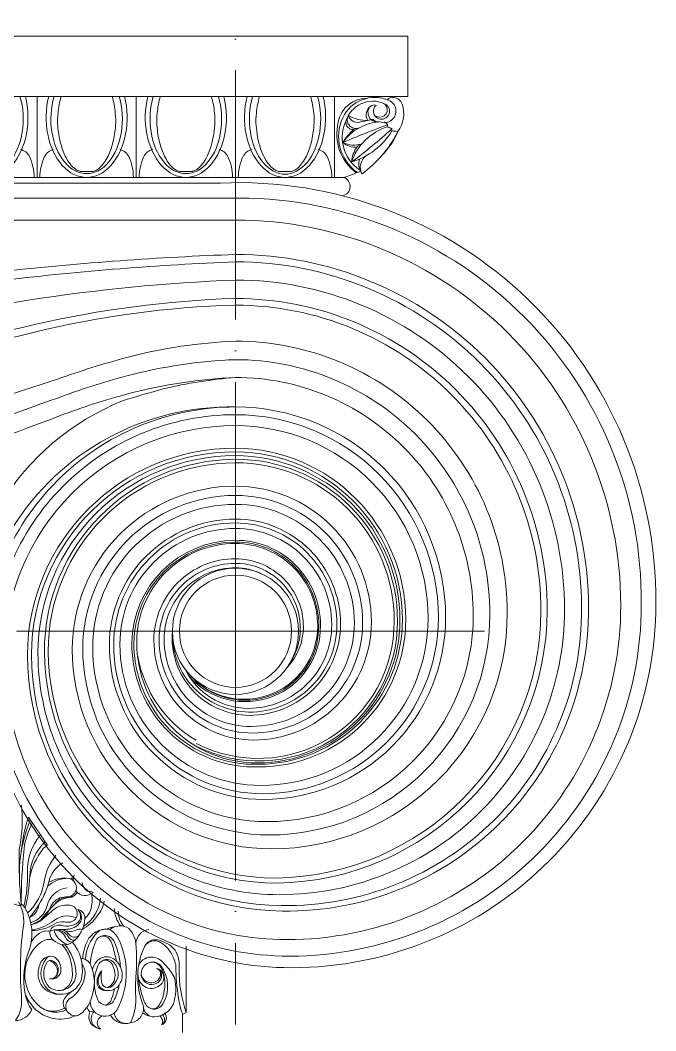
# Model space of a CAD drawing. Header units: millimetres. Extents: x 542654 to 551203, y 315718 to 321804.
# Drawn here: x 543450.3 to 543756.5, y 321031.8 to 321518.4 of the extents above; entities that cross this region are included whole.
import ezdxf

# ---------------------------------------------------------------- set-up
doc = ezdxf.new("R2010")
doc.units = ezdxf.units.MM
doc.linetypes.add('ACAD_ISO04W100', pattern=[30, 24, -3, 0, -3])
doc.layers.add('cad-block.com', color=250, linetype='Continuous')

msp = doc.modelspace()

# ---------------------------------------------------------------- linework, layer by layer
at = {"layer": 'cad-block.com', "color": 18, "linetype": 'ACAD_ISO04W100', "lineweight": 15, "ltscale": 5, "true_color": 0x000000}
for points in [[(543554, 321224.21), (543554, 321573.52)], [(543554, 321224.21), (543448.45, 321224.21)], [(543554, 321224.21), (543554, 321034.93)], [(543554, 321224.21), (543688.79, 321224.21)]]:
    msp.add_lwpolyline(points, dxfattribs=at)
at = {"layer": 'cad-block.com', "color": 18, "lineweight": 15, "true_color": 0x000000}
for points in [[(543636.98, 321510.7), (543267.27, 321510.7)], [(543630.29, 321481.75), (543636.98, 321481.75), (543636.98, 321510.7)], [(543267.27, 321481.75), (543463.9, 321481.75)], [(543267.27, 321481.75), (543630.29, 321481.75)], [(543458.43, 321442.75), (543458.43, 321481.75)], [(543506.22, 321442.75), (543506.22, 321481.75)], [(543554, 321442.75), (543554, 321481.75)], [(543601.79, 321442.75), (543601.79, 321481.75)], [(543601.79, 321442.75), (543601.79, 321481.23)], [(543630.29, 321481.23), (543630.29, 321481.75)], [(543591.18, 321442.75), (543267.27, 321442.75)], [(543267.27, 321442.75), (543606.06, 321442.75)], [(543546.74, 321440.01), (543267.27, 321440.01)], [(543555.82, 321432.77), (543267.27, 321432.77)], [(543554, 321422.2), (543267.27, 321422.2)], [(543463.43, 321121.26), (543454.3, 321134.76)], [(543472.85, 321105.28), (543470.86, 321105.28)], [(543530.28, 321072.64), (543530.28, 321040.64)], [(543471.57, 321042.68), (543472.59, 321041.87)], [(543483.89, 321040.99), (543485.83, 321041.06)], [(543528.56, 321039.66), (543528.56, 321030.98)]]:
    msp.add_lwpolyline(points, dxfattribs=at)
for points in [[(543469.08, 321477.76, -0.007565), (543470.01, 321481.75, 3.738631)], [(543495.57, 321477.76, 0.007565), (543494.63, 321481.75, -3.738631)], [(543516.86, 321477.76, -0.007565), (543517.8, 321481.75, 3.738631)], [(543543.36, 321477.76, 0.007565), (543542.42, 321481.75, -3.738631)], [(543564.65, 321477.76, -0.007565), (543565.59, 321481.75, 3.738631)], [(543591.15, 321477.76, 0.007565), (543590.21, 321481.75, -3.738631)], [(543603.52, 321469.26, -0.369432), (543617.85, 321480.93, 35.014414)], [(543612.74, 321445.1, -0.362063), (543605.69, 321471.48, -0.402886), (543627.81, 321479.88, -1.008251), (543623.6, 321469.51, -1.663324)], [(543614.07, 321446.14, -0.392642), (543607.76, 321471.12, -0.449158), (543626.79, 321477.71, -2.136045), (543626.79, 321477.71, -2.157875)], [(543626.79, 321477.71, -2.1), (543620.87, 321476.4, -0.16202), (543621.88, 321477.41, 0.411912), (543618.19, 321475.81, 0.622436), (543623.6, 321469.51, 2.64123)], [(543625.05, 321478.52, -0.837338), (543623.39, 321471.77, -0.175874), (543621.03, 321472.61, 30.615089)], [(543627.15, 321480.14, -0.242187), (543630.29, 321481.24, -2.771797)], [(543634.24, 321478.03, 0.302528), (543630.29, 321481.23, 0.368196)], [(543632.22, 321464.85, 0.252245), (543634.24, 321478.03, 1.55439)], [(543617.8, 321470.11, -0.139383), (543608.45, 321472.55, 0.714805), (543613.56, 321466.6, -19.491564)], [(543608.45, 321472.55, 0.47574), (543614.95, 321469.66, 0.049249), (543620.22, 321470.76, 6.525653)], [(543619.42, 321477.23, 0.426448), (543617.8, 321470.11, -5.120728)], [(543612.23, 321444.88, -0.301421), (543603.52, 321469.26, 64.216308)], [(543614.97, 321458.97, -0.209356), (543605.78, 321459.61, -0.224027), (543623.17, 321469.49, -1.675529)], [(543627.22, 321468.07, 0.009982), (543605.78, 321459.61, 1.491744)], [(543607.76, 321471.12, 0.60065), (543610.94, 321465.73, 12.826416)], [(543617.8, 321470.11, 0.033734), (543620.22, 321470.76, 0.271828), (543623.46, 321469.52, 2.966876)], [(543627.12, 321467.06, 0.162385), (543627.22, 321468.07, 0.093288), (543625.76, 321469.52, 2.08851)], [(543605.78, 321459.61, -0.065185), (543610.94, 321465.73), (543613.56, 321466.6)], [(543629.34, 321465.11, -0.186545), (543609.97, 321450.17, -0.237086), (543627.12, 321467.06, 10.917586)], [(543609.97, 321450.17, 0.023314), (543629.31, 321466.06, 4.801302)], [(543616.59, 321452.92, 0.276781), (543614.34, 321445.89, 0.150188), (543615.03, 321444.51, 0.110994), (543631.8, 321463.85, 10.697262)], [(543632.22, 321464.85, 0.011655), (543629.34, 321465.11, 0.030515), (543629.31, 321466.06, 0.103531), (543627.12, 321467.06, 1.249098)], [(543605.78, 321459.61, 0.246553), (543612.6, 321457.46, 17.165638)], [(543609.97, 321450.17, -0.145606), (543612.6, 321457.46, -0.024567), (543614.97, 321458.97, 3.785371)], [(543457.07, 321442.75, 0.103412), (543454.78, 321452.81, 0.193735), (543450.51, 321456.31, 0.973296)], [(543459.78, 321442.75, -0.103412), (543462.07, 321452.81, -0.193735), (543466.34, 321456.31, -0.973296)], [(543504.86, 321442.75, 0.103412), (543502.57, 321452.81, 0.193735), (543498.3, 321456.31, 0.973296)], [(543507.57, 321442.75, -0.103412), (543509.86, 321452.81, -0.193735), (543514.13, 321456.31, -0.973296)], [(543552.65, 321442.75, 0.103412), (543550.36, 321452.81, 0.193735), (543546.09, 321456.31, 0.973296)], [(543555.36, 321442.75, -0.103412), (543557.65, 321452.81, -0.193735), (543561.92, 321456.31, -0.973296)], [(543600.44, 321442.75, 0.103412), (543598.15, 321452.81, 0.193735), (543593.88, 321456.31, 0.973296)], [(543614.64, 321445.04, -0.209678), (543613.72, 321451.52, -6.514822)], [(543546.74, 321440.01, -0.429574), (543756.5, 321237.71, -0.414214), (543581, 321062.21, -0.414214), (543432.5, 321210.71, -0.414214), (543554, 321332.21, -0.414214), (543655.25, 321230.96, -0.414214), (543567.5, 321143.21, -0.414214), (543493.25, 321217.46, -0.414214), (543554, 321278.21, -0.414214), (543604.63, 321227.58, -0.414214), (543560.75, 321183.71, -0.438402), (543523.63, 321224.21)], [(543606.06, 321442.75, -0.785516), (543605.55, 321433.9)], [(543555.82, 321432.77, -0.416147), (543749.53, 321237.24, -0.414214), (543580.07, 321067.79, -0.414214), (543436.68, 321211.17, -0.414214), (543554, 321328.49, -0.414214), (543651.76, 321230.73, -0.414214), (543567.04, 321146, -0.414214), (543495.34, 321217.69, -0.414214), (543554, 321276.35, -0.414214), (543602.88, 321227.47, -0.417631), (543560.51, 321185.29, -30.968964), (543560.51, 321185.29)], [(543554, 321422.2, -0.414214), (543739.62, 321236.58, -0.414214), (543578.75, 321075.72, -0.414214), (543442.63, 321211.84, -0.414214), (543554, 321323.2, -0.414214), (543646.81, 321230.4, -0.414214), (543566.37, 321149.96, -0.414214), (543498.32, 321218.02, -0.414214), (543554, 321273.71, -0.414214), (543600.4, 321227.3, -0.414214), (543560.19, 321187.09, -0.284609), (543529.72, 321205.96, -0.284609)], [(543554, 321405.64, 0.017969), (543443.02, 321397.58, -0.021374), (543267.27, 321388.59, 27.571119)], [(543554, 321405.64, -0.414214), (543724.09, 321235.55, -0.42078), (543576.68, 321089.5, -0.411803), (543453.78, 321212.87, -0.412759), (543554, 321312.37, -0.412194), (543636.03, 321229.88, -0.414336), (543565.34, 321158.88, -0.425817), (543504.07, 321218.54, -0.408915), (543554, 321268.03, -0.416495), (543594.94, 321227.04, -0.69498), (543531.74, 321202.44, -0.19289)], [(543554, 321402.08, 0.019739), (543443.02, 321393.3, -0.023579), (543267.27, 321382.52, 27.571119)], [(543554, 321402.08, -0.414214), (543720.76, 321235.33, -0.42078), (543576.23, 321092.14, -0.411803), (543455.74, 321213.09, -0.412759), (543554, 321310.64, -0.412194), (543634.42, 321229.77, -0.414336), (543565.12, 321160.16, -0.425817), (543505.05, 321218.65, -0.408915), (543554, 321267.17, -0.416495), (543594.14, 321226.99, -0.73706), (543529.72, 321205.96, -0.19289)], [(543554, 321393.32, 0.028189), (543454.22, 321383.6, -0.03972), (543267.27, 321365.5, 1.760231)], [(543554, 321393.32, -0.414214), (543712.54, 321234.78, -0.414214), (543575.14, 321097.38, -0.414214), (543458.88, 321213.64, -0.414214), (543554, 321308.76, -0.414214), (543633.27, 321229.49, -0.414214), (543564.57, 321160.79, -0.414214), (543506.44, 321218.92, -0.414214), (543554, 321266.49, -0.414214), (543593.64, 321226.85, -0.726097), (543529.72, 321205.96, -0.19289)], [(543553.71, 321384.44, 0.048765), (543457.21, 321371.84, -0.052998), (543267.27, 321348.71, -0.080835)], [(543553.71, 321381.23, 0.053515), (543457.21, 321368.17, -0.056986), (543267.27, 321343.48, -0.080835)], [(543554, 321384.43, -0.414214), (543704.2, 321234.22, -0.408391), (543574.03, 321102.97, -0.411853), (543461.99, 321214.2, -0.41421), (543554, 321306.99, -0.416479), (543632.05, 321229.22, -0.563338), (543534.62, 321169.1, -0.414214), (543534.62, 321169.1, -0.414214), (543534.62, 321169.1, -0.414214), (543534.62, 321169.1, -0.678734), (543534.62, 321169.1, -0.19289)], [(543554, 321381.22, -0.414214), (543701.2, 321234.02, -0.408391), (543573.63, 321105.39, -0.411853), (543463.83, 321214.4, -0.41421), (543554, 321305.34, -0.416479), (543630.49, 321229.12, -0.563338), (543535.01, 321170.2, -0.414214), (543535.01, 321170.2, -0.414214), (543535.01, 321170.2, -0.414214), (543535.01, 321170.2, -0.678734), (543535.01, 321170.2, -0.19289)], [(543554.04, 321363.88, 0.054472), (543501.66, 321356.07, 0.017779), (543468.3, 321345.64, -0.005679), (543404.62, 321325.26, -0.058203), (543267.27, 321309.16, 3.69239)], [(543554.04, 321363.88, -0.414275), (543684.96, 321232.94, -0.414214), (543571.46, 321119.44, -0.414214), (543475.42, 321215.48, -0.414214), (543554, 321294.06, -0.414214), (543619.48, 321228.57, -0.414214), (543562.73, 321171.82, -0.414214), (543514.71, 321219.84, -0.414214), (543554, 321259.13, -0.414214), (543586.74, 321226.39, -0.19289), (543578.89, 321206.8, -0.19289)], [(543554, 321354.97, 0.054472), (543501.62, 321347.16, 0.023567), (543468.26, 321336.52, -0.004911), (543404.59, 321314.32, -0.062081), (543267.27, 321296.85, 3.69239)], [(543554, 321354.97, -0.414214), (543676.59, 321232.38, -0.414214), (543570.35, 321126.14, -0.414214), (543480.45, 321216.04, -0.414214), (543554, 321289.59, -0.414214), (543615.29, 321228.3, -0.414214), (543562.17, 321175.18, -0.414214), (543517.22, 321220.12, -0.414214), (543554, 321256.9, -0.62135), (543578.89, 321206.8, -0.11209)], [(543554.02, 321346.41, 0.05275), (543502.63, 321338.61, 0.025363), (543469.26, 321327.9, -0.007464), (543405.71, 321304.71, -0.061778), (543267.27, 321285.12, 3.69239)], [(543554, 321346.41, -0.414214), (543668.57, 321231.85, -0.414214), (543569.28, 321132.56, -0.414214), (543485.26, 321216.57, -0.414214), (543554, 321285.31, -0.414214), (543611.28, 321228.03, -0.414214), (543561.64, 321178.38, -0.414214), (543519.63, 321220.39, -0.414214), (543554, 321254.76, -0.11209), (543566.37, 321251.95, -0.11209)], [(543554, 321346.41, 0.040711), (543519.35, 321340.91, -0.04946), (543519.35, 321340.91, -0.061535), (543519.35, 321340.91, -8.363329)], [(543519.35, 321340.91, 0.012186), (543499.56, 321335.12, 0.012186)], [(543440.62, 321285.12, -0.161095), (543499.56, 321335.12, -3.968035)], [(543554, 321332.21, 0.265494), (543446.49, 321273.71, 0.265494)], [(543560.51, 321185.29, -0.419263), (543523.63, 321224.21, -18.441705)], [(543535.01, 321171.7, -0.219266), (543507.05, 321212.01, -0.290785)], [(543450.82, 321092.92, -0.032939), (543449.84, 321119.2, 0.056907), (543451.25, 321136.56, -0.007846), (543450.94, 321140.54, 0.009538)], [(543449.9, 321106.05, -0.102031), (543455.2, 321133.3, 7259.273525)], [(543450.85, 321118.25, -0.055702), (543454.3, 321134.76, 0.381708)], [(543452.19, 321119.57, -0.093548), (543456.14, 321131.82, 4.106642)], [(543452.06, 321091.71, 0.067942), (543453.86, 321108.4, -0.18379), (543460.02, 321126.09, -2.74434)], [(543452.68, 321090.84, 0.051493), (543454.97, 321106.06, -0.20904), (543462.35, 321122.85, -0.155737)], [(543452.19, 321119.57, 0.025973), (543450.81, 321093.04), (543450.81, 321093.04)], [(543463.55, 321121.33, 0.087382), (543461.04, 321119.06, 0.111582), (543454.96, 321106, 0.111582)], [(543453.9, 321088.57, 0.167265), (543461.83, 321103.6, -0.133243), (543467.53, 321116.42, 10.717964)], [(543464.09, 321103.48, 0.031281), (543464.09, 321103.48, -0.208341), (543470.85, 321112.69, -0.208341)], [(543464.09, 321103.48, -0.05008), (543461.52, 321096.58, -0.06423), (543454.74, 321086.34, 0.097252)], [(543472.3, 321096.29, 1.066013), (543472.82, 321105.28, 5.01846)], [(543475.89, 321105.29, 0.061702), (543474.77, 321105.32, 7.839688)], [(543476.27, 321106.93, 0.079357), (543475.81, 321104.1, 0.079357)], [(543480.19, 321103.17, 0.160636), (543481.67, 321099.98, 0.329554), (543484.89, 321099.01, 0.329554)], [(543455.37, 321083.91, 0.266147), (543463.25, 321092.09, -0.308533), (543472.89, 321100.64, 15.726434)], [(543477.13, 321099.37, 0.494834), (543485.41, 321098.57)], [(543484.23, 321089.77, 0.120689), (543484.71, 321097.94, 0.120689)], [(543446.73, 321093.09, 0.073091), (543450.44, 321092.09, 0.239093), (543450.81, 321093.04, -0.002105), (543450.81, 321093.04, -0.035728), (543450.81, 321093.04, 11.056755)], [(543447.98, 321036.72, 0.144462), (543450.89, 321044.47, 0.036311), (543450.89, 321048.94, -0.056388), (543451.99, 321083.48, 0.00893), (543451.99, 321083.48, 0.146695), (543449.49, 321093.94, 2.966604)], [(543460.12, 321085.13, -0.035037), (543466.18, 321091.97), (543466.18, 321091.97, -0.203067), (543475.48, 321096.25, -0.105017), (543475.48, 321096.25, 0.083481)], [(543480.78, 321082.09), (543480.78, 321082.09), (543480.78, 321082.09, 0.230838), (543488.96, 321095.67, 0.14588)], [(543487.46, 321087.19, 0.152224), (543490.72, 321094.31, 3.018162)], [(543459.26, 321092.49, -0.276004), (543454.74, 321086.34)], [(543465.65, 321092.81, 0.068029), (543464.56, 321090.67, -0.269661), (543455.55, 321082.92, -1.793084)], [(543455.87, 321080.12, 0.143683), (543466.72, 321083.22, -0.16372), (543471.43, 321084.23, 0.093637), (543474.48, 321084.2, 0.857179), (543474.25, 321092.27), (543474.25, 321092.27, 0.236212), (543465.15, 321089.12, -0.1101), (543455.55, 321082.92)], [(543478.03, 321090.21, -0.533362), (543477.14, 321081.98, -0.13189), (543470.38, 321080.59, 0.071598), (543464.76, 321080.04, 1.541494)], [(543475.49, 321074.5, 0.084135), (543475.49, 321074.5, 0.2251), (543481.43, 321085.94, 0.378896), (543478.03, 321090.21, -0.59869), (543476.13, 321082.85, -0.150676), (543471.1, 321082.42, 0.151464), (543467.56, 321082.42, 0.214438), (543465.24, 321080.98)], [(543481.43, 321085.94, 0.14087), (543484.23, 321089.77, 0.158119)], [(543498.68, 321082.38, -0.155387), (543495.6, 321090.72, -17.958077)], [(543500.14, 321082.21, -0.175637), (543497.56, 321089.37, 134.157073)], [(543455.85, 321080.42, 0.117237), (543465.54, 321084.14, -0.298603), (543477.33, 321086.27)], [(543480.12, 321080.58), (543480.12, 321080.58, 0.1118), (543487.46, 321087.19, 0.176193)], [(543455.64, 321074.73, -0.078143), (543458.97, 321078.42), (543458.97, 321078.42, -0.22875), (543464.68, 321079.74)], [(543465.24, 321080.98, 0.421558), (543466.4, 321075.52, 0.14578)], [(543473.49, 321077.18, 0.309317), (543466.6, 321080.4, 6.599534)], [(543473.01, 321073.38, -0.246044), (543466.6, 321080.4, -5.231502)], [(543475.49, 321074.5, -0.351713), (543472.15, 321076.9, 0.285039), (543466.6, 321080.4, 57.748043)], [(543478.64, 321077.75, -0.434127), (543473.68, 321078.34, 0.169184), (543470.38, 321080.59, 0.011054)], [(543480.21, 321080.54, 0.247402), (543477.07, 321080.26, -0.208665), (543471.1, 321080.35, 8.862265)], [(543490.44, 321080.68, 0.154788), (543484.91, 321078.1, 0.107963), (543482.38, 321074.5, 0.089584), (543480.43, 321066.69, 2.17136)], [(543481.75, 321066.23, -0.184481), (543487.36, 321079.09)], [(543496.73, 321082.07, 0.112496), (543492.38, 321080.9, 0.028689), (543492.16, 321080.76, -1.904773)], [(543496.73, 321082.07, 0.142353), (543493.42, 321080.5, 2.62619)], [(543497.72, 321076.03, 0.156745), (543493.42, 321080.5, 1.99593)], [(543504.74, 321077.97, 0.41344), (543496.73, 321082.07, 1.636938)], [(543506.03, 321073.89, -0.3607), (543512.23, 321080.59, -1.117027)], [(543457.01, 321046.33), (543457.01, 321046.33, -0.432861), (543460.52, 321074.63), (543460.52, 321074.63, -0.233459), (543466.4, 321075.52, -0.181335)], [(543475.49, 321074.5, -0.208807), (543480.08, 321058.1), (543480.08, 321058.1, -0.594445), (543463.46, 321051.86), (543463.46, 321051.86, -0.382065), (543462.77, 321066.51, -0.375358), (543466.21, 321067.55, -0.0695), (543466.21, 321067.55, -0.317906), (543469.9, 321061.25, -0.496494), (543464.43, 321056.83)], [(543475.49, 321074.5, -0.385333), (543466.4, 321075.52, 2.094912)], [(543476.68, 321075.53, -0.362805), (543473.49, 321077.18, 1.295273)], [(543483.95, 321064.13, -0.063613), (543486.72, 321075.04)], [(543496.57, 321065.48, 0.008639), (543496.38, 321066.61, 0.04176), (543494.27, 321074.36, 0.148208), (543492.47, 321076.75, 0.262427), (543488.84, 321077.19)], [(543503.43, 321035.7, 0.118018), (543506.04, 321047.08, -0.041155), (543506.04, 321057.64, 0.041721), (543506.03, 321073.89, 12.046123)], [(543506.03, 321073.89, 0.13038), (543504.74, 321077.97, 0.481549)], [(543524.9, 321070.64, 0.171669), (543516.5, 321075.58, 0.31815), (543510.31, 321072.59, 1.347009)], [(543512.38, 321074.62, 0.098659), (543510.31, 321072.59)], [(543521.6, 321071.23, 0.08197), (543518.19, 321074.21, 0.325183), (543511.25, 321073.71, 1.087577)], [(543454.9, 321071.57, 0.141182), (543452.7, 321049.79, 0.094091), (543455.88, 321041.9, -0.288639), (543447.98, 321036.72, -0.191732)], [(543472, 321073.23, -0.141473), (543477.18, 321060.4), (543477.18, 321060.4, -0.664156), (543464.24, 321052.86), (543464.24, 321052.86, -0.339835), (543463.07, 321064.64, -0.323788), (543465.51, 321065.7, -0.0695), (543465.51, 321065.7, -0.347419), (543468.6, 321060.66, -0.437695), (543464.43, 321056.83)], [(543469.57, 321051.24, 0.354768), (543475.5, 321058.63, 0.072214), (543474.23, 321067.03, 0.12893), (543470.37, 321073.31, 0.231429)], [(543510.31, 321072.59, 0.212061), (543509.61, 321044.09, -0.439896), (543503.43, 321035.7)], [(543521.6, 321071.23, -0.114006), (543525.24, 321063.59), (543525.33, 321060.83, 0.035323), (543526.86, 321045.81, 0.04802), (543528.56, 321039.66), (543530.28, 321040.64)], [(543526.82, 321061.78, 0.177943), (543524.9, 321070.64, 0.177943)], [(543464.46, 321067.72, 0.25583), (543459.98, 321064.17, 0.119239), (543459, 321058.21, 0.225387), (543462.89, 321051.39, 0.155258), (543469.17, 321049.43, -2449053.141301)], [(543467.35, 321057.83, 0.246481), (543468.05, 321061.78, 0.254861), (543464.34, 321065.64, 5.104743)], [(543479.5, 321066.74, -0.274642), (543483.95, 321064.13, -0.217521), (543484.44, 321047.29)], [(543481.6, 321059.99, 0.162029), (543480.11, 321063.73, -1.099539), (543480.11, 321063.73, -1.382577)], [(543485.08, 321061.32, -0.121343), (543487.55, 321065.69)], [(543486.04, 321056.24, -0.103004), (543488.2, 321064.06)], [(543487.55, 321065.69, -0.321703), (543494.68, 321066.82, -0.986375)], [(543488.2, 321064.06, -0.436353), (543494.97, 321065.19, -3.0801)], [(543492.58, 321052.64, 0.279973), (543496, 321058.55, 0.104047), (543494.84, 321063.55, 0.347374), (543490.2, 321065.75, 0.607493)], [(543518, 321063.21, 0.238791), (543514.01, 321064.92, 6.80133)], [(543514.23, 321064.92, -0.240883), (543518.25, 321061.99, -4.829661)], [(543520.1, 321063.58, 0.209926), (543514.38, 321067.28, 3.939568)], [(543478.33, 321039.29, -0.908491), (543474.51, 321047.5, 0.143613), (543479.87, 321053.61), (543479.87, 321053.61, 0.132544), (543481.6, 321059.99, 0.15188)], [(543489.56, 321060.71, 0.211335), (543487.34, 321054.93, 0.213576), (543488.52, 321052.37, 0.21655), (543491.89, 321051.22, -0.961113)], [(543492.47, 321051.21, -0.461719), (543487.85, 321056.11, -0.115634), (543489.56, 321060.71, -20.065313)], [(543517.49, 321060.85, -0.285293), (543517.16, 321056.82, -0.296691), (543512.45, 321055.06, -0.291653), (543508.62, 321058.91, -6.417385)], [(543513.73, 321042.43, 0.318574), (543517.2, 321044.25, 0.119708), (543519.58, 321050.25, 0.090902), (543519.82, 321056.9, 0.116357), (543518.25, 321061.99, 0.116859)], [(543526.82, 321061.78, 0.083402), (543530.28, 321040.64, -1.397208)], [(543498, 321053.93, -0.054818), (543495.78, 321047.1), (543495.78, 321047.1, -0.752427), (543487.35, 321047.74), (543487.35, 321047.74, -0.086815), (543486.01, 321054.46, -0.086815)], [(543515.02, 321038.5, 0.266139), (543523.99, 321044.47, 0.151044), (543524.62, 321057.42, 4.474815)], [(543461.8, 321042.14, 0.226562), (543471.57, 321042.68, -0.282605), (543471.68, 321047.42, -0.083777), (543474.92, 321050.64, -0.075772)], [(543491.33, 321044.25, 0.253098), (543494.37, 321047.16, 0.01242), (543495.79, 321051.95)], [(543456.89, 321042.95, -0.062528), (543452.87, 321049, 0.967955)], [(543457.01, 321046.33, 0.361247), (543472.59, 321041.87, 0.274088)], [(543484.44, 321047.29, -0.192101), (543478.33, 321039.29, 2.094912)], [(543511.37, 321043.75, 0.510554), (543518.96, 321044.75, -0.596667)], [(543456.89, 321042.95, 0.322977), (543476.81, 321039.03, 0.272634)], [(543486.73, 321033.54, -0.351268), (543483.48, 321039.7, -0.060737), (543483.89, 321040.99, -0.162893), (543482.52, 321043.22, 1399.089496)], [(543489.9, 321039, 0.101009), (543487.97, 321037.57, 0.410571), (543489.09, 321032.71, -0.627937), (543485.91, 321041.14, -1.541012)], [(543501.12, 321035.36, -0.287042), (543493.77, 321039.39, 239.0764)], [(543495.54, 321040.39, -51.364145), (543495.54, 321040.39, 0.469787), (543503.43, 321035.7, 1.226798)], [(543513.9, 321038.6, -0.11263), (543509.37, 321040.45, 0.318197)], [(543518.54, 321039.62, -0.130764), (543518.54, 321039.62, -0.553254), (543518.39, 321034.64, 0.515467), (543519.83, 321040.51, 1.541012)], [(543518.39, 321034.64, 0.438192), (543517.3, 321039.03, -4.127219)]]:
    msp.add_lwpolyline(points, format="xyb", dxfattribs=at)
for radius in [30.38, 27]:
    msp.add_circle((543554, 321224.21), radius, dxfattribs=at)
for centre, radius, start, end in [((543473.57, 321090.1), 15.19, 90.3176, 131.4518), ((543471.48, 321090.1), 15.19, 90.3176, 119.2422), ((543473.96, 321100.68), 4.42, 262.176, 330.5039), ((543472.17, 321088.44), 7.86, 89.082, 146.178), ((543473.45, 321088.5), 7.78, 94.485, 146.3234), ((543491.58, 321074.7), 6.09, 72.3979, 133.8482), ((543491.09, 321072.82), 4.91, 20.9827, 153.0093), ((543462.9, 321060.15), 35.8, 4.0443, 23.7597), ((543463.19, 321059.7), 38.2, 335.8767, 25.315), ((543489.68, 321059.44), 7.82, 309.1741, 47.3933), ((543490.45, 321058.86), 9.01, 321.2546, 62.0627), ((543513.48, 321060.68), 6.66, 82.3059, 155.2842), ((543514.15, 321059.38), 5.54, 91.3789, 219.6473), ((543504.01, 321057.69), 14.76, 168.1951, 188.2253), ((543554.61, 321063.2), 47.74, 184.1649, 201.1713), ((543514.7, 321058.39), 3.72, 318.496, 68.3655), ((543515.02, 321057.48), 4.49, 323.8222, 76.4761), ((543505.01, 321053.29), 16.35, 328.5267, 37.3816), ((543503.67, 321046.77), 23.51, 26.9394, 45.6391), ((543492.58, 321055.84), 3.19, 184.6558, 309.6016), ((543513.88, 321058.81), 6.77, 186.3497, 254.0697), ((543513.65, 321059.01), 4.92, 219.9839, 321.1625), ((543509.88, 321055.84), 0.000224, 294.1619, 310.0646), ((543513.32, 321058.83), 6.66, 258.7398, 323.0208), ((543492.69, 321057.91), 6.7, 268.1578, 315.6399), ((543494.61, 321053.38), 0.000224, 229.9354, 245.8381), ((543497.48, 321053.22), 0.00027, 229.9354, 245.8381), ((543512.02, 321052.3), 0.00027, 294.1619, 310.0646), ((543510.57, 321051.26), 27.18, 191.4968, 191.5056), ((543491.14, 321046.09), 7.2, 182.0353, 343.8455), ((543516.96, 321048.44), 7.3, 199.8869, 220.0318), ((543514.89, 321043.75), 5.25, 191.2383, 271.3421)]:
    msp.add_arc(centre, radius, start, end, dxfattribs=at)
for centre, major_axis, ratio, start_param, end_param in [((543434.53, 321471.59), (0, 28.84), 0.677574, 1.210664, 5.072521), ((543434.53, 321470.83), (0, 26.27), 0.656096, 1.142008, 5.141177), ((543530.11, 321471.59), (0, 28.84), 0.677574, 1.210664, 5.072521), ((543530.11, 321470.83), (0, 26.27), 0.656096, 1.142008, 5.141177), ((543602.6, 321470.82), (28.51, 16.7), 0.832926, -1.267003, -0.819657), ((543602.6, 321470.82), (28.51, 16.7), 0.832926, 5.016248, 5.463508), ((543602.6, 321470.82), (34.69, 16.19), 0.721464, 4.482422, 4.711272)]:
    msp.add_ellipse(centre, major_axis=major_axis, ratio=ratio, start_param=start_param, end_param=end_param, dxfattribs=at)
at = {"layer": 'cad-block.com', "color": 18, "lineweight": 15, "true_color": 0x000000, "extrusion": (0, 0, -1)}
for centre, major_axis, ratio, start_param, end_param in [((543482.32, 321471.59), (0, 28.84), 0.677574, 1.210664, 5.072521), ((543482.32, 321470.83), (0, 26.27), 0.656096, 1.142008, 5.141177), ((543577.9, 321471.59), (0, 28.84), 0.67758, 1.210661, 5.072524), ((543577.9, 321470.83), (0, 26.56), 0.64739, 1.147037, 5.136148), ((543448.38, 321080.17), (-1.24, 14.27), 0.521284, 0.49456, 2.262427)]:
    msp.add_ellipse(centre, major_axis=major_axis, ratio=ratio, start_param=start_param, end_param=end_param, dxfattribs=at)
at = {"layer": 'cad-block.com', "color": 18, "lineweight": 15, "true_color": 0x000000}
for points in [[(543495.57, 321477.76), (543495.81, 321476.45), (543495.99, 321475.1), (543496.39, 321470.99), (543496.42, 321470.41), (543496.04, 321464.88), (543495.62, 321462.18), (543494.38, 321457.2), (543493.56, 321454.92), (543492.04, 321451.8), (543491.42, 321450.74), (543490.15, 321448.96), (543489.51, 321448.23), (543488.25, 321447.04), (543487.64, 321446.59), (543486.47, 321445.95), (543485.92, 321445.75), (543485.06, 321445.57), (543484.72, 321445.54), (543479.75, 321445.55), (543479.41, 321445.59), (543478.69, 321445.77), (543478.32, 321445.9), (543477.55, 321446.28), (543477.15, 321446.52), (543475.95, 321447.4), (543475.12, 321448.2), (543473.52, 321450.27), (543472.74, 321451.53), (543471.31, 321454.44), (543470.68, 321456.09), (543469.61, 321459.66), (543469.18, 321461.58), (543468.56, 321465.59), (543468.37, 321467.67), (543468.25, 321469.61), (543468.33, 321471.72), (543468.65, 321475.13), (543468.84, 321476.46), (543469.08, 321477.76)], [(543516.86, 321477.76), (543516.62, 321476.45), (543516.44, 321475.1), (543516.05, 321470.99), (543516.01, 321470.41), (543516.4, 321464.88), (543516.82, 321462.18), (543518.05, 321457.2), (543518.87, 321454.92), (543520.39, 321451.8), (543521.02, 321450.74), (543522.28, 321448.96), (543522.92, 321448.23), (543524.18, 321447.04), (543524.8, 321446.59), (543525.96, 321445.95), (543526.51, 321445.75), (543527.37, 321445.57), (543527.72, 321445.54), (543532.69, 321445.55), (543533.03, 321445.59), (543533.74, 321445.77), (543534.11, 321445.9), (543534.88, 321446.28), (543535.29, 321446.52), (543536.48, 321447.4), (543537.31, 321448.2), (543538.92, 321450.27), (543539.7, 321451.53), (543541.12, 321454.44), (543541.76, 321456.09), (543542.83, 321459.66), (543543.26, 321461.58), (543543.88, 321465.59), (543544.06, 321467.67), (543544.18, 321469.61), (543544.11, 321471.72), (543543.78, 321475.13), (543543.59, 321476.46), (543543.36, 321477.76)], [(543591.15, 321477.76), (543591.38, 321476.45), (543591.57, 321475.1), (543591.96, 321470.99), (543592, 321470.41), (543591.61, 321464.88), (543591.19, 321462.18), (543589.96, 321457.2), (543589.14, 321454.92), (543587.62, 321451.8), (543586.99, 321450.74), (543585.73, 321448.96), (543585.09, 321448.23), (543583.83, 321447.04), (543583.21, 321446.59), (543582.05, 321445.95), (543581.5, 321445.75), (543580.64, 321445.57), (543580.29, 321445.54), (543575.32, 321445.55), (543574.98, 321445.59), (543574.27, 321445.77), (543573.9, 321445.9), (543573.13, 321446.28), (543572.72, 321446.52), (543571.53, 321447.4), (543570.7, 321448.2), (543569.09, 321450.27), (543568.31, 321451.53), (543566.89, 321454.44), (543566.25, 321456.09), (543565.18, 321459.66), (543564.75, 321461.58), (543564.13, 321465.59), (543563.95, 321467.67), (543563.83, 321469.61), (543563.9, 321471.72), (543564.23, 321475.13), (543564.42, 321476.46), (543564.65, 321477.76)]]:
    msp.add_open_spline(points, degree=3, knots=[4.38438, 4.38438, 4.38438, 4.38438, 4.536671, 4.536671, 4.841253, 4.841253, 5.145835, 5.145835, 5.450417, 5.450417, 5.636528, 5.636528, 5.815144, 5.815144, 5.993759, 5.993759, 6.172374, 6.172374, 6.293852, 6.293852, 6.415329, 6.415329, 6.536806, 6.536806, 6.658283, 6.658283, 6.887151, 6.887151, 7.116019, 7.116019, 7.344887, 7.344887, 7.573754, 7.573754, 7.802622, 7.802622, 8.03149, 8.03149, 8.18199, 8.18199, 8.18199, 8.18199], dxfattribs=at)

doc.saveas('drawing.dxf')
